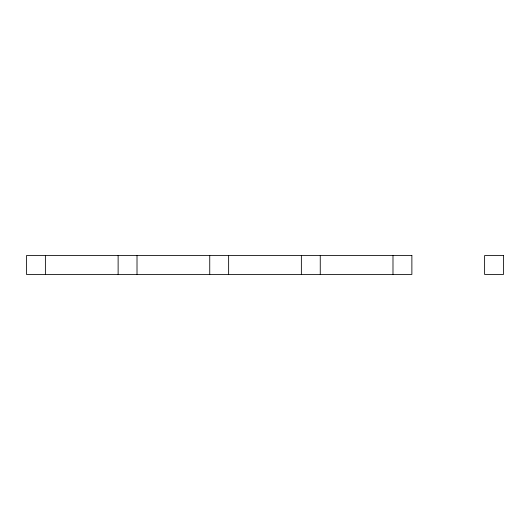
<?xml version="1.0" encoding="UTF-8"?>
<svg xmlns="http://www.w3.org/2000/svg" width="530" height="530" viewBox="0 0 530 530"><rect width="100%" height="100%" fill="white"/><g stroke="black" fill="none" stroke-linecap="round" stroke-linejoin="round"><path stroke-width="0.79" d="M392.988 255.553L392.988 274.447M320.259 255.553L320.259 274.447M301.365 255.553L301.365 274.447M228.635 255.553L228.635 274.447M209.741 255.553L209.741 274.447M137.012 255.553L137.012 274.447M118.124 255.553L118.124 274.447M45.388 255.553L45.388 274.447M411.876 255.553L26.5 255.553L26.5 274.447L411.876 274.447L411.876 255.553M503.5 255.553L484.612 255.553L484.612 274.447L503.5 274.447L503.5 255.553"/></g></svg>
